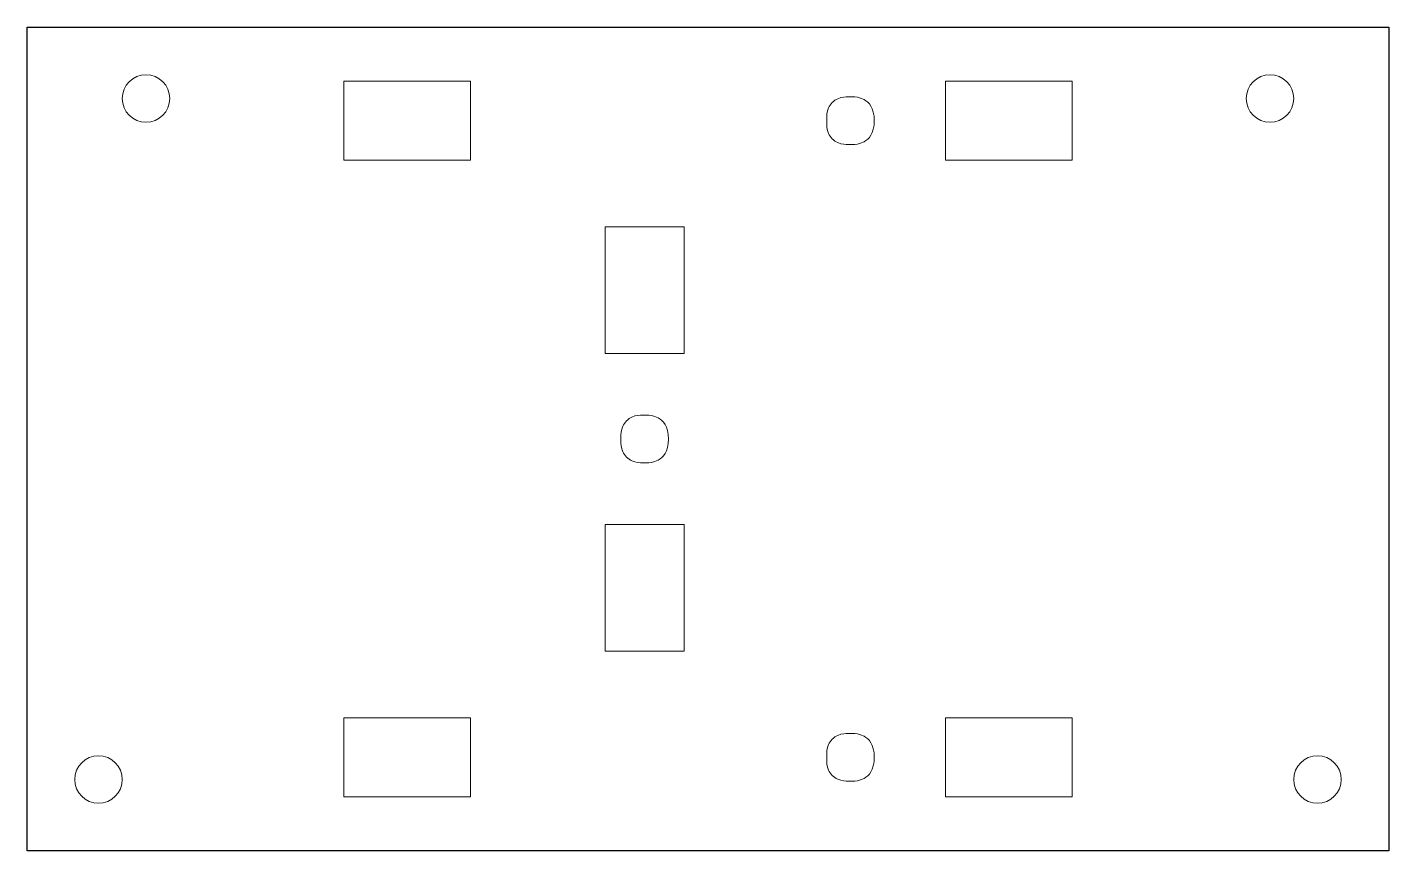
# Model space of a CAD drawing. Header units: inches. Extents: x -1.69 to 1.69, y -1.02 to 1.02.
import ezdxf

# ---------------------------------------------------------------- set-up
doc = ezdxf.new("R2010")
doc.units = ezdxf.units.IN
doc.header["$MEASUREMENT"] = 0
doc.layers.add('Layer 1', color=7, linetype='CONTINUOUS', true_color=0x000000)

msp = doc.modelspace()

# ---------------------------------------------------------------- linework, layer by layer
at = {"layer": 'Layer 1', "color": 5, "true_color": 0x0000ff}
for p, q in [((-1.6929, -1.0236), (-1.6929, 1.0236)), ((-1.6929, 1.0236), (1.6929, 1.0236)), ((1.6929, 1.0236), (1.6929, -1.0236)), ((1.6929, -1.0236), (-1.6929, -1.0236))]:
    msp.add_line(p, q, dxfattribs=at)
at = {"layer": 'Layer 1', "color": 5, "lineweight": 9, "true_color": 0x0000ff}
for centre in [(-1.3976, 0.8465), (1.3976, 0.8465), (-1.5157, -0.8465), (1.5157, -0.8465)]:
    msp.add_ellipse(centre, major_axis=(0, 0.0591), ratio=1, dxfattribs=at)
for points in [[(-0.9055, 0.8898), (-0.9055, 0.8898), (-0.5905, 0.8898), (-0.5905, 0.8898)], [(-0.9055, 0.6929), (-0.9055, 0.6929), (-0.9055, 0.8898), (-0.9055, 0.8898)], [(-0.5905, 0.8898), (-0.5905, 0.8898), (-0.5905, 0.6929), (-0.5905, 0.6929)], [(0.5906, 0.8898), (0.5906, 0.8898), (0.9055, 0.8898), (0.9055, 0.8898)], [(0.5906, 0.8898), (0.5906, 0.8898), (0.5906, 0.8898), (0.5906, 0.8898)], [(0.5906, 0.6929), (0.5906, 0.6929), (0.5906, 0.8898), (0.5906, 0.8898)], [(0.9055, 0.8898), (0.9055, 0.8898), (0.9055, 0.8898), (0.9055, 0.8898)], [(0.9055, 0.8898), (0.9055, 0.8898), (0.9055, 0.6929), (0.9055, 0.6929)], [(0.9055, 0.8898), (0.9055, 0.8898), (0.9055, 0.8898), (0.9055, 0.8898)], [(0.4134, 0.7914), (0.4134, 0.824), (0.3869, 0.8504), (0.3543, 0.8504), (0.3543, 0.8504), (0.3217, 0.8504), (0.2953, 0.824), (0.2953, 0.7914), (0.2953, 0.7914), (0.2953, 0.7587), (0.3217, 0.7323), (0.3543, 0.7323), (0.3543, 0.7323), (0.3869, 0.7323), (0.4134, 0.7587), (0.4134, 0.7914)], [(-0.5905, 0.6929), (-0.5905, 0.6929), (-0.9055, 0.6929), (-0.9055, 0.6929)], [(0.9055, 0.6929), (0.9055, 0.6929), (0.5906, 0.6929), (0.5906, 0.6929)], [(0.9055, 0.6929), (0.9055, 0.6929), (0.9055, 0.6929), (0.9055, 0.6929)], [(-0.2559, 0.5276), (-0.2559, 0.5276), (-0.0591, 0.5276), (-0.0591, 0.5276)], [(-0.2559, 0.2126), (-0.2559, 0.2126), (-0.2559, 0.5276), (-0.2559, 0.5276)], [(-0.0591, 0.5276), (-0.0591, 0.5276), (-0.0591, 0.2126), (-0.0591, 0.2126)], [(-0.0591, 0.2126), (-0.0591, 0.2126), (-0.2559, 0.2126), (-0.2559, 0.2126)], [(-0.0984, 0), (-0.0984, 0.0326), (-0.1249, 0.0591), (-0.1575, 0.0591), (-0.1575, 0.0591), (-0.1901, 0.0591), (-0.2165, 0.0326), (-0.2165, 0), (-0.2165, 0), (-0.2165, -0.0326), (-0.1901, -0.059), (-0.1575, -0.059), (-0.1575, -0.059), (-0.1249, -0.059), (-0.0984, -0.0326), (-0.0984, 0)], [(-0.2559, -0.2126), (-0.2559, -0.2126), (-0.0591, -0.2126), (-0.0591, -0.2126)], [(-0.2559, -0.2126), (-0.2559, -0.2126), (-0.2559, -0.2126), (-0.2559, -0.2126)], [(-0.2559, -0.5275), (-0.2559, -0.5275), (-0.2559, -0.2126), (-0.2559, -0.2126)], [(-0.0591, -0.2126), (-0.0591, -0.2126), (-0.0591, -0.2126), (-0.0591, -0.2126)], [(-0.0591, -0.2126), (-0.0591, -0.2126), (-0.0591, -0.2126), (-0.0591, -0.2126)], [(-0.0591, -0.2126), (-0.0591, -0.2126), (-0.0591, -0.5275), (-0.0591, -0.5275)], [(-0.0591, -0.5275), (-0.0591, -0.5275), (-0.2559, -0.5275), (-0.2559, -0.5275)], [(-0.0591, -0.5275), (-0.0591, -0.5275), (-0.0591, -0.5275), (-0.0591, -0.5275)], [(-0.9055, -0.6929), (-0.9055, -0.6929), (-0.5905, -0.6929), (-0.5905, -0.6929)], [(-0.9055, -0.6929), (-0.9055, -0.6929), (-0.9055, -0.6929), (-0.9055, -0.6929)], [(-0.9055, -0.8897), (-0.9055, -0.8897), (-0.9055, -0.6929), (-0.9055, -0.6929)], [(-0.5905, -0.6929), (-0.5905, -0.6929), (-0.5906, -0.8897), (-0.5906, -0.8897)], [(-0.5905, -0.6929), (-0.5905, -0.6929), (-0.5905, -0.6929), (-0.5905, -0.6929)], [(-0.5905, -0.6929), (-0.5905, -0.6929), (-0.5905, -0.6929), (-0.5905, -0.6929)], [(0.5905, -0.6929), (0.5905, -0.6929), (0.9055, -0.6929), (0.9055, -0.6929)], [(0.5906, -0.8897), (0.5906, -0.8897), (0.5905, -0.6929), (0.5905, -0.6929)], [(0.9055, -0.6929), (0.9055, -0.6929), (0.9055, -0.8897), (0.9055, -0.8897)], [(0.4134, -0.7913), (0.4134, -0.7587), (0.3869, -0.7323), (0.3543, -0.7323), (0.3543, -0.7323), (0.3217, -0.7323), (0.2953, -0.7587), (0.2953, -0.7913), (0.2953, -0.7913), (0.2953, -0.8239), (0.3217, -0.8504), (0.3543, -0.8504), (0.3543, -0.8504), (0.3869, -0.8504), (0.4134, -0.8239), (0.4134, -0.7913)], [(-0.5906, -0.8897), (-0.5906, -0.8897), (-0.9055, -0.8897), (-0.9055, -0.8897)], [(-0.5906, -0.8897), (-0.5906, -0.8897), (-0.5906, -0.8897), (-0.5906, -0.8897)], [(0.9055, -0.8897), (0.9055, -0.8897), (0.5906, -0.8897), (0.5906, -0.8897)]]:
    msp.add_open_spline(points, degree=3, dxfattribs=at)

doc.saveas('drawing.dxf')
